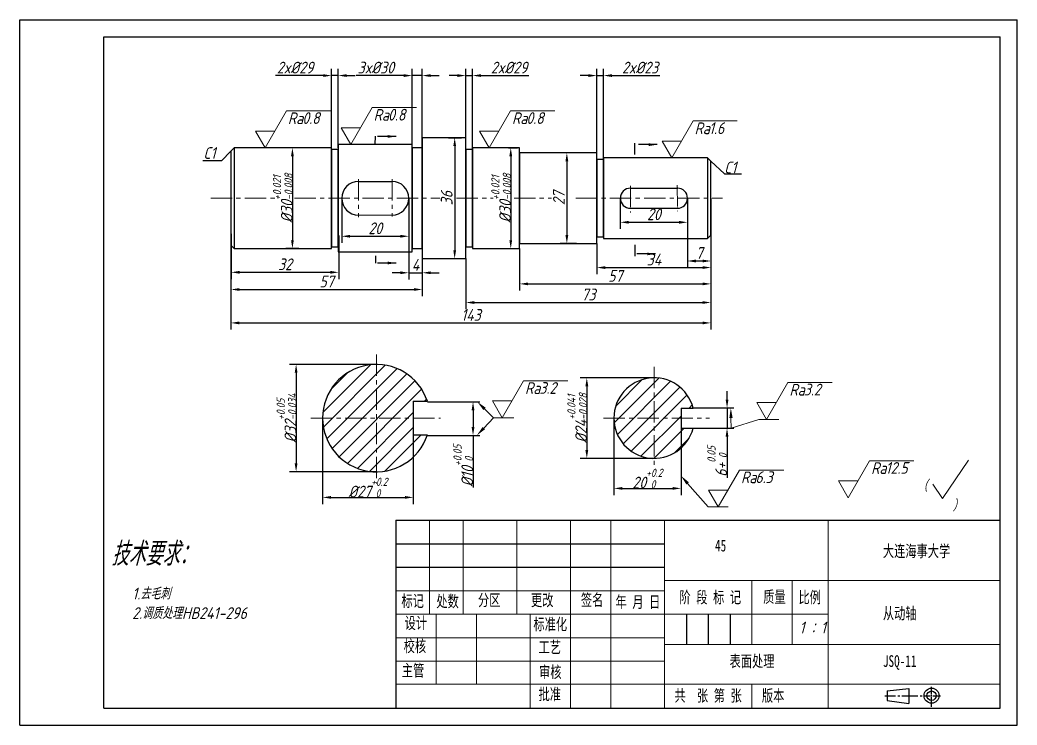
# Model space of a CAD drawing. Header units: millimetres. Extents: x 1975 to 2272, y 1137 to 1347.
import ezdxf
from ezdxf import colors
from ezdxf.entities.mleader import LeaderData, LeaderLine
from ezdxf.math import Vec2, Vec3

# ---------------------------------------------------------------- set-up
doc = ezdxf.new("R2010")
doc.units = ezdxf.units.MM
doc.linetypes.add('CENTER', pattern=[50.8, 31.75, -6.35, 6.35, -6.35])
for name, color, linetype, lineweight in [('中心线', 1, 'CENTER', 15), ('剖面线', 9, 'Continuous', 15), ('图框', 7, 'Continuous', 30), ('标注', 90, 'Continuous', 15), ('粗实线', 50, 'Continuous', 30)]:
    doc.layers.add(name, color=color, linetype=linetype, lineweight=lineweight)
doc.styles.add('GB3.5', font='gbeitc.shx', dxfattribs={"height": 3.5, "bigfont": 'gbcbig.shx'})
doc.styles.add('仿宋', font='simfang.ttf', dxfattribs={"width": 0.7, "height": 2.5})
doc.dimstyles.new('正常标注', dxfattribs={"dimtxt": 3.5, "dimasz": 2.5, "dimexe": 2, "dimexo": 0, "dimtad": 1, "dimdec": 3, "dimdsep": 46, "dimtxsty": 'GB3.5', "dimcen": 2.5, "dimadec": 0, "dimazin": 0, "dimtfac": 1, "dimtdec": 3, "dimtmove": 0, "dimatfit": 3, "dimfxl": 1, "dimarcsym": 0})

# ---------------------------------------------------------------- blocks, each defined once
blk = doc.blocks.new('*U31')
at = {"color": 0, "linetype": 'CENTER', "ltscale": 0.1, "transparency": 16777216}
for p, q in [((-7.23, 0), (-0.45, 0)), ((0, 0.45), (0, 2.63)), ((0.45, 0), (2.66, 0)), ((0, -3.36), (0, -0.45))]:
    blk.add_line(p, q, dxfattribs=at)
at = {"color": 0, "linetype": 'Continuous', "ltscale": 0.1, "transparency": 16777216}
for p, q in [((-0.22, 0), (0.22, 0)), ((0, -0.22), (0, 0.22))]:
    blk.add_line(p, q, dxfattribs=at)
blk = doc.blocks.new('A4')
at = {"lineweight": 15}
for p, q in [((-175, -149), (-175, -177)), ((-165, -149), (-165, -177)), ((-149, -149), (-149, -177)), ((-133, -149), (-133, -205)), ((-121, -149), (-121, -205)), ((-105.03, -148.95), (-105, -205)), ((-56.31, -149), (-56.31, -205)), ((-105.02, -166.95), (-5.02, -166.95)), ((-79, -166.93), (-79, -185.93)), ((-67, -167), (-67, -186)), ((-185, -170), (-105, -170)), ((-185, -177), (-105, -177)), ((-173, -177), (-173, -197.83)), ((-161, -177), (-161, -197.83)), ((-145, -177), (-145, -205)), ((-104.98, -177), (-56.31, -177)), ((-185, -184), (-105, -184)), ((-105, -186), (-5, -186)), ((-185, -191), (-105, -191)), ((-185, -197.83), (-105, -197.83)), ((-105, -197.83), (-5, -197.83)), ((-79, -197.83), (-79, -205))]:
    blk.add_line(p, q, dxfattribs=at)
for p, q in [((-185, -156), (-105, -156)), ((-185, -163), (-105, -163)), ((-98.5, -177), (-98.5, -186)), ((-92, -177), (-92, -186)), ((-85.5, -177), (-85.5, -186))]:
    blk.add_line(p, q)
at = {"color": 0, "linetype": 'CENTER', "ltscale": 0.1}
blk.add_line((-39.37, -201.25), (-30.37, -201.25), dxfattribs=at)
at = {"layer": '图框'}
for p, q in [((-297, -210), (-297, 0)), ((-297, 0), (0, 0)), ((0, -210), (0, 0)), ((-272, -205), (-272, -5)), ((-272, -5), (-5, -5)), ((-5, -205), (-5, -5)), ((-185, -149), (-185, -205)), ((-185, -149), (-5, -149)), ((-38.67, -199.85), (-32.23, -199.11)), ((-38.67, -199.85), (-38.67, -202.65)), ((-32.23, -199.11), (-32.23, -203.59)), ((-38.67, -202.65), (-32.23, -203.59)), ((-272, -205), (-5, -205)), ((-297, -210), (0, -210))]:
    blk.add_line(p, q, dxfattribs=at)
for radius in [2.24, 1.4]:
    blk.add_circle((-25.47, -201.25), radius, dxfattribs=at)
at = {"color": 0, "linetype": 'CENTER', "ltscale": 0.1}
blk.add_blockref('*U31', (-25.47, -201.25), dxfattribs=at)
for s, insert, char_height, width, attachment_point, style in [('技术要求：', (-269.77, -155.51), 7, 73.5791, 1, 'GB3.5'), ('45', (-89.97, -154.79), 3.5, 35.4648, 1, '仿宋'), ('标记', (-180.02, -171.28), 3.5, 14.2733, 2, '仿宋')]:
    blk.add_mtext(s, dxfattribs=dict(insert=insert, char_height=char_height, width=width, attachment_point=attachment_point, style=style))
at = {"char_height": 3.5, "attachment_point": 1, "style": '仿宋'}
for s, insert in [('大连海事大学', (-39.96, -156.43)), ('从动轴', (-39.96, -174.98)), ('表面处理', (-85.62, -189.2)), ('JSQ-11', (-39.96, -189.2))]:
    blk.add_mtext_dynamic_manual_height_columns(s, width=36.5676, gutter_width=17.5, heights=[0], dxfattribs=dict(at, insert=insert))
at = {"char_height": 3.5, "attachment_point": 2, "style": '仿宋'}
for s, insert in [('处数', (-169.63, -171.38)), ('分区', (-157.23, -171.03)), ('更改', (-141.45, -171.05)), ('签名', (-126.56, -170.99)), ('年 月 日', (-112.92, -171.58)), ('阶 段 标 记', (-91.38, -170.19)), ('质量', (-72.26, -170.05)), ('比例', (-61.75, -170.19)), ('设计', (-179.06, -177.85)), ('标准化', (-139.04, -178.21)), ('校核', (-179.36, -184.73)), ('工艺', (-139.18, -185.06)), ('主管', (-179.9, -191.97)), ('审核', (-139.03, -192.45)), ('批准', (-139.18, -199.04)), ('共  张 第 张', (-92.02, -199.46)), ('版本', (-72.66, -199.47))]:
    blk.add_mtext(s, dxfattribs=dict(at, insert=insert))
at = {"ltscale": 0.2, "insert": (-64.82, -179.21), "char_height": 3.5, "attachment_point": 1, "style": 'GB3.5'}
blk.add_mtext_dynamic_manual_height_columns('1 ：1', width=10.6919, gutter_width=17.5, heights=[0], dxfattribs=at)
blk = doc.blocks.new('*D5')
at = {"layer": 'Defpoints', "color": 0, "ltscale": 0.2, "transparency": 16777216}
for p in [(2058.02, 1308.79), (2056.06, 1278.79), (2058.02, 1278.79)]:
    blk.add_point(p, dxfattribs=at)
at = {"layer": '标注', "color": 0, "lineweight": -2, "ltscale": 0.2, "transparency": 16777216}
for p, q in [((2058.02, 1308.79), (2054.06, 1308.79)), ((2056.06, 1306.29), (2056.06, 1281.29)), ((2058.02, 1278.79), (2054.06, 1278.79))]:
    blk.add_line(p, q, dxfattribs=at)
at = {"layer": '标注', "color": 0, "ltscale": 0.2, "transparency": 16777216}
for points in [[(2055.64, 1306.29), (2056.48, 1306.29), (2056.06, 1308.79)], [(2055.64, 1281.29), (2056.48, 1281.29), (2056.06, 1278.79)]]:
    blk.add_solid(points, dxfattribs=at)
at = {"layer": '标注', "color": 0, "ltscale": 0.2, "transparency": 16777216, "insert": (2053.19, 1293.79), "char_height": 3.5, "width": 5.9792, "attachment_point": 5, "rotation": 90, "style": 'GB3.5'}
blk.add_mtext('%%C30{\\H0.7x;\\S+0.021^ -0.008;}', dxfattribs=at)
blk = doc.blocks.new('*D6')
at = {"layer": 'Defpoints', "color": 0, "ltscale": 0.2, "transparency": 16777216}
for p in [(2070.73, 1293.79), (2090.73, 1293.79), (2090.73, 1282.46)]:
    blk.add_point(p, dxfattribs=at)
at = {"layer": '标注', "color": 0, "lineweight": -2, "ltscale": 0.2, "transparency": 16777216}
for p, q in [((2070.73, 1293.79), (2070.73, 1280.46)), ((2090.73, 1293.79), (2090.73, 1280.46)), ((2073.23, 1282.46), (2088.23, 1282.46))]:
    blk.add_line(p, q, dxfattribs=at)
at = {"layer": '标注', "color": 0, "ltscale": 0.2, "transparency": 16777216}
for points in [[(2073.23, 1282.87), (2073.23, 1282.04), (2070.73, 1282.46)], [(2088.23, 1282.87), (2088.23, 1282.04), (2090.73, 1282.46)]]:
    blk.add_solid(points, dxfattribs=at)
at = {"layer": '标注', "color": 0, "ltscale": 0.2, "transparency": 16777216, "insert": (2080.73, 1284.83), "char_height": 3.5, "attachment_point": 5, "style": 'GB3.5'}
blk.add_mtext('20', dxfattribs=at)
blk = doc.blocks.new('*D7')
at = {"layer": 'Defpoints', "color": 0, "ltscale": 0.2, "transparency": 16777216}
for p in [(2102.57, 1311.79), (2102.57, 1275.79), (2104.39, 1275.79)]:
    blk.add_point(p, dxfattribs=at)
at = {"layer": '标注', "color": 0, "lineweight": -2, "ltscale": 0.2, "transparency": 16777216}
for p, q in [((2102.57, 1311.79), (2106.39, 1311.79)), ((2104.39, 1309.29), (2104.39, 1278.29)), ((2102.57, 1275.79), (2106.39, 1275.79))]:
    blk.add_line(p, q, dxfattribs=at)
at = {"layer": '标注', "color": 0, "ltscale": 0.2, "transparency": 16777216}
for points in [[(2103.98, 1309.29), (2104.81, 1309.29), (2104.39, 1311.79)], [(2103.98, 1278.29), (2104.81, 1278.29), (2104.39, 1275.79)]]:
    blk.add_solid(points, dxfattribs=at)
at = {"layer": '标注', "color": 0, "ltscale": 0.2, "transparency": 16777216, "insert": (2102.02, 1293.79), "char_height": 3.5, "attachment_point": 5, "rotation": 90, "style": 'GB3.5'}
blk.add_mtext('36', dxfattribs=at)
blk = doc.blocks.new('*D8')
at = {"layer": 'Defpoints', "color": 0, "ltscale": 0.2, "transparency": 16777216}
for p in [(2120.41, 1308.79), (2120.41, 1278.79), (2121.1, 1278.79)]:
    blk.add_point(p, dxfattribs=at)
at = {"layer": '标注', "color": 0, "lineweight": -2, "ltscale": 0.2, "transparency": 16777216}
for p, q in [((2120.41, 1308.79), (2123.1, 1308.79)), ((2121.1, 1306.29), (2121.1, 1281.29)), ((2120.41, 1278.79), (2123.1, 1278.79))]:
    blk.add_line(p, q, dxfattribs=at)
at = {"layer": '标注', "color": 0, "ltscale": 0.2, "transparency": 16777216}
for points in [[(2120.68, 1306.29), (2121.51, 1306.29), (2121.1, 1308.79)], [(2120.68, 1281.29), (2121.51, 1281.29), (2121.1, 1278.79)]]:
    blk.add_solid(points, dxfattribs=at)
at = {"layer": '标注', "color": 0, "ltscale": 0.2, "transparency": 16777216, "insert": (2118.23, 1293.79), "char_height": 3.5, "attachment_point": 5, "rotation": 90, "style": 'GB3.5'}
blk.add_mtext('%%C{\\H1x;30\\H0.7x;\\S+0.021^ -0.008;}', dxfattribs=at)
blk = doc.blocks.new('*D9')
at = {"layer": 'Defpoints', "color": 0, "ltscale": 0.2, "transparency": 16777216}
for p in [(2140.66, 1307.29), (2137.81, 1280.29), (2140.66, 1280.29)]:
    blk.add_point(p, dxfattribs=at)
at = {"layer": '标注', "color": 0, "lineweight": -2, "ltscale": 0.2, "transparency": 16777216}
for p, q in [((2140.66, 1307.29), (2135.81, 1307.29)), ((2137.81, 1304.79), (2137.81, 1282.79)), ((2140.66, 1280.29), (2135.81, 1280.29))]:
    blk.add_line(p, q, dxfattribs=at)
at = {"layer": '标注', "color": 0, "ltscale": 0.2, "transparency": 16777216}
for points in [[(2137.39, 1304.79), (2138.22, 1304.79), (2137.81, 1307.29)], [(2137.39, 1282.79), (2138.22, 1282.79), (2137.81, 1280.29)]]:
    blk.add_solid(points, dxfattribs=at)
at = {"layer": '标注', "color": 0, "ltscale": 0.2, "transparency": 16777216, "insert": (2135.43, 1293.79), "char_height": 3.5, "attachment_point": 5, "rotation": 90, "style": 'GB3.5'}
blk.add_mtext('27', dxfattribs=at)
blk = doc.blocks.new('*D10')
at = {"layer": 'Defpoints', "color": 0, "ltscale": 0.2, "transparency": 16777216}
for p in [(2069.73, 1330.31), (2067.73, 1308.79), (2069.73, 1308.79)]:
    blk.add_point(p, dxfattribs=at)
at = {"layer": '标注', "color": 0, "lineweight": -2, "ltscale": 0.2, "transparency": 16777216}
for p, q in [((2067.73, 1308.79), (2067.73, 1332.31)), ((2069.73, 1308.79), (2069.73, 1332.31)), ((2065.23, 1330.31), (2050.98, 1330.31)), ((2069.73, 1330.31), (2067.73, 1330.31)), ((2072.23, 1330.31), (2074.73, 1330.31))]:
    blk.add_line(p, q, dxfattribs=at)
at = {"layer": '标注', "color": 0, "ltscale": 0.2, "transparency": 16777216}
for points in [[(2065.23, 1330.73), (2065.23, 1329.9), (2067.73, 1330.31)], [(2072.23, 1330.73), (2072.23, 1329.9), (2069.73, 1330.31)]]:
    blk.add_solid(points, dxfattribs=at)
at = {"layer": '标注', "color": 0, "ltscale": 0.2, "transparency": 16777216, "insert": (2056.86, 1332.69), "char_height": 3.5, "attachment_point": 5, "style": 'GB3.5'}
blk.add_mtext('2x%%C29', dxfattribs=at)
blk = doc.blocks.new('*D11')
at = {"layer": 'Defpoints', "color": 0, "ltscale": 0.2, "transparency": 16777216}
for p in [(2094.73, 1330.31), (2091.73, 1308.79), (2094.73, 1308.79)]:
    blk.add_point(p, dxfattribs=at)
at = {"layer": '标注', "color": 0, "lineweight": -2, "ltscale": 0.2, "transparency": 16777216}
for p, q in [((2091.73, 1308.79), (2091.73, 1332.31)), ((2094.73, 1308.79), (2094.73, 1332.31)), ((2089.23, 1330.31), (2075.06, 1330.31)), ((2094.73, 1330.31), (2091.73, 1330.31)), ((2097.23, 1330.31), (2099.73, 1330.31))]:
    blk.add_line(p, q, dxfattribs=at)
at = {"layer": '标注', "color": 0, "ltscale": 0.2, "transparency": 16777216}
for points in [[(2089.23, 1330.73), (2089.23, 1329.9), (2091.73, 1330.31)], [(2097.23, 1330.73), (2097.23, 1329.9), (2094.73, 1330.31)]]:
    blk.add_solid(points, dxfattribs=at)
at = {"layer": '标注', "color": 0, "ltscale": 0.2, "transparency": 16777216, "insert": (2080.9, 1332.69), "char_height": 3.5, "attachment_point": 5, "style": 'GB3.5'}
blk.add_mtext('3x%%C30', dxfattribs=at)
blk = doc.blocks.new('*D12')
at = {"layer": 'Defpoints', "color": 0, "ltscale": 0.2, "transparency": 16777216}
for p in [(2109.73, 1330.31), (2107.73, 1308.29), (2109.73, 1308.29)]:
    blk.add_point(p, dxfattribs=at)
at = {"layer": '标注', "color": 0, "lineweight": -2, "ltscale": 0.2, "transparency": 16777216}
for p, q in [((2107.73, 1308.29), (2107.73, 1332.31)), ((2109.73, 1308.29), (2109.73, 1332.31)), ((2105.23, 1330.31), (2102.73, 1330.31)), ((2107.73, 1330.31), (2109.73, 1330.31)), ((2112.23, 1330.31), (2126.48, 1330.31))]:
    blk.add_line(p, q, dxfattribs=at)
at = {"layer": '标注', "color": 0, "ltscale": 0.2, "transparency": 16777216}
for points in [[(2105.23, 1330.73), (2105.23, 1329.9), (2107.73, 1330.31)], [(2112.23, 1330.73), (2112.23, 1329.9), (2109.73, 1330.31)]]:
    blk.add_solid(points, dxfattribs=at)
at = {"layer": '标注', "color": 0, "ltscale": 0.2, "transparency": 16777216, "insert": (2120.61, 1332.69), "char_height": 3.5, "attachment_point": 5, "style": 'GB3.5'}
blk.add_mtext('2x%%C29', dxfattribs=at)
blk = doc.blocks.new('*D13')
at = {"layer": 'Defpoints', "color": 0, "ltscale": 0.2, "transparency": 16777216}
for p in [(2148.73, 1330.31), (2146.73, 1305.29), (2148.73, 1305.29)]:
    blk.add_point(p, dxfattribs=at)
at = {"layer": '标注', "color": 0, "lineweight": -2, "ltscale": 0.2, "transparency": 16777216}
for p, q in [((2146.73, 1305.29), (2146.73, 1332.31)), ((2148.73, 1305.29), (2148.73, 1332.31)), ((2144.23, 1330.31), (2141.73, 1330.31)), ((2146.73, 1330.31), (2148.73, 1330.31)), ((2151.23, 1330.31), (2165.48, 1330.31))]:
    blk.add_line(p, q, dxfattribs=at)
at = {"layer": '标注', "color": 0, "ltscale": 0.2, "transparency": 16777216}
for points in [[(2144.23, 1330.73), (2144.23, 1329.9), (2146.73, 1330.31)], [(2151.23, 1330.73), (2151.23, 1329.9), (2148.73, 1330.31)]]:
    blk.add_solid(points, dxfattribs=at)
at = {"layer": '标注', "color": 0, "ltscale": 0.2, "transparency": 16777216, "insert": (2159.61, 1332.69), "char_height": 3.5, "attachment_point": 5, "style": 'GB3.5'}
blk.add_mtext('2x%%C23', dxfattribs=at)
blk = doc.blocks.new('*D14')
at = {"layer": 'Defpoints', "color": 0, "ltscale": 0.2, "transparency": 16777216}
for p in [(2037.84, 1283.14), (2069.84, 1282.64), (2069.84, 1271.72)]:
    blk.add_point(p, dxfattribs=at)
at = {"layer": '标注', "color": 0, "lineweight": -2, "ltscale": 0.2, "transparency": 16777216}
for p, q in [((2037.84, 1283.14), (2037.84, 1269.72)), ((2069.84, 1282.64), (2069.84, 1269.72)), ((2040.34, 1271.72), (2067.34, 1271.72))]:
    blk.add_line(p, q, dxfattribs=at)
at = {"layer": '标注', "color": 0, "ltscale": 0.2, "transparency": 16777216}
for points in [[(2040.34, 1272.14), (2040.34, 1271.3), (2037.84, 1271.72)], [(2067.34, 1272.14), (2067.34, 1271.3), (2069.84, 1271.72)]]:
    blk.add_solid(points, dxfattribs=at)
at = {"layer": '标注', "color": 0, "ltscale": 0.2, "transparency": 16777216, "insert": (2053.84, 1274.1), "char_height": 3.5, "attachment_point": 5, "style": 'GB3.5'}
blk.add_mtext('32', dxfattribs=at)
blk = doc.blocks.new('*D15')
at = {"layer": 'Defpoints', "color": 0, "ltscale": 0.2, "transparency": 16777216}
for p in [(2037.73, 1279.79), (2094.73, 1279.79), (2094.73, 1266.6)]:
    blk.add_point(p, dxfattribs=at)
at = {"layer": '标注', "color": 0, "lineweight": -2, "ltscale": 0.2, "transparency": 16777216}
for p, q in [((2037.73, 1279.79), (2037.73, 1264.6)), ((2094.73, 1279.79), (2094.73, 1264.6)), ((2040.23, 1266.6), (2092.23, 1266.6))]:
    blk.add_line(p, q, dxfattribs=at)
at = {"layer": '标注', "color": 0, "ltscale": 0.2, "transparency": 16777216}
for points in [[(2040.23, 1267.02), (2040.23, 1266.19), (2037.73, 1266.6)], [(2092.23, 1267.02), (2092.23, 1266.19), (2094.73, 1266.6)]]:
    blk.add_solid(points, dxfattribs=at)
at = {"layer": '标注', "color": 0, "ltscale": 0.2, "transparency": 16777216, "insert": (2066.23, 1268.98), "char_height": 3.5, "attachment_point": 5, "style": 'GB3.5'}
blk.add_mtext('57', dxfattribs=at)
blk = doc.blocks.new('*D16')
at = {"layer": 'Defpoints', "color": 0, "ltscale": 0.2, "transparency": 16777216}
for p in [(2180.73, 1282.79), (2037.73, 1279.79), (2180.73, 1256.65)]:
    blk.add_point(p, dxfattribs=at)
at = {"layer": '标注', "color": 0, "lineweight": -2, "ltscale": 0.2, "transparency": 16777216}
for p, q in [((2180.73, 1282.79), (2180.73, 1254.65)), ((2037.73, 1279.79), (2037.73, 1254.65)), ((2040.23, 1256.65), (2178.23, 1256.65))]:
    blk.add_line(p, q, dxfattribs=at)
at = {"layer": '标注', "color": 0, "ltscale": 0.2, "transparency": 16777216}
for points in [[(2040.23, 1257.06), (2040.23, 1256.23), (2037.73, 1256.65)], [(2178.23, 1257.06), (2178.23, 1256.23), (2180.73, 1256.65)]]:
    blk.add_solid(points, dxfattribs=at)
at = {"layer": '标注', "color": 0, "ltscale": 0.2, "transparency": 16777216, "insert": (2109.23, 1259.02), "char_height": 3.5, "attachment_point": 5, "style": 'GB3.5'}
blk.add_mtext('143', dxfattribs=at)
blk = doc.blocks.new('*D17')
at = {"layer": 'Defpoints', "color": 0, "ltscale": 0.2, "transparency": 16777216}
for p in [(2153.73, 1293.79), (2173.73, 1293.79), (2173.73, 1286.62)]:
    blk.add_point(p, dxfattribs=at)
at = {"layer": '标注', "color": 0, "lineweight": -2, "ltscale": 0.2, "transparency": 16777216}
for p, q in [((2153.73, 1293.79), (2153.73, 1284.62)), ((2173.73, 1293.79), (2173.73, 1284.62)), ((2156.23, 1286.62), (2171.23, 1286.62))]:
    blk.add_line(p, q, dxfattribs=at)
at = {"layer": '标注', "color": 0, "ltscale": 0.2, "transparency": 16777216}
for points in [[(2156.23, 1287.04), (2156.23, 1286.2), (2153.73, 1286.62)], [(2171.23, 1287.04), (2171.23, 1286.2), (2173.73, 1286.62)]]:
    blk.add_solid(points, dxfattribs=at)
at = {"layer": '标注', "color": 0, "ltscale": 0.2, "transparency": 16777216, "insert": (2163.73, 1289), "char_height": 3.5, "attachment_point": 5, "style": 'GB3.5'}
blk.add_mtext('20', dxfattribs=at)
blk = doc.blocks.new('*D18')
at = {"layer": 'Defpoints', "color": 0, "ltscale": 0.2, "transparency": 16777216}
for p in [(2173.73, 1293.79), (2180.73, 1293.79), (2180.73, 1275.09)]:
    blk.add_point(p, dxfattribs=at)
at = {"layer": '标注', "color": 0, "lineweight": -2, "ltscale": 0.2, "transparency": 16777216}
for p, q in [((2173.73, 1293.79), (2173.73, 1273.09)), ((2180.73, 1293.79), (2180.73, 1273.09)), ((2176.23, 1275.09), (2178.23, 1275.09))]:
    blk.add_line(p, q, dxfattribs=at)
at = {"layer": '标注', "color": 0, "ltscale": 0.2, "transparency": 16777216}
for points in [[(2176.23, 1275.51), (2176.23, 1274.67), (2173.73, 1275.09)], [(2178.23, 1275.51), (2178.23, 1274.67), (2180.73, 1275.09)]]:
    blk.add_solid(points, dxfattribs=at)
at = {"layer": '标注', "color": 0, "ltscale": 0.2, "transparency": 16777216, "insert": (2177.23, 1277.46), "char_height": 3.5, "attachment_point": 5, "style": 'GB3.5'}
blk.add_mtext('7', dxfattribs=at)
blk = doc.blocks.new('*D19')
at = {"layer": 'Defpoints', "color": 0, "ltscale": 0.2, "transparency": 16777216}
for p in [(2146.73, 1280.29), (2180.73, 1280.29), (2180.73, 1273.13)]:
    blk.add_point(p, dxfattribs=at)
at = {"layer": '标注', "color": 0, "lineweight": -2, "ltscale": 0.2, "transparency": 16777216}
for p, q in [((2146.73, 1280.29), (2146.73, 1271.13)), ((2180.73, 1280.29), (2180.73, 1271.13)), ((2149.23, 1273.13), (2178.23, 1273.13))]:
    blk.add_line(p, q, dxfattribs=at)
at = {"layer": '标注', "color": 0, "ltscale": 0.2, "transparency": 16777216}
for points in [[(2149.23, 1273.55), (2149.23, 1272.72), (2146.73, 1273.13)], [(2178.23, 1273.55), (2178.23, 1272.72), (2180.73, 1273.13)]]:
    blk.add_solid(points, dxfattribs=at)
at = {"layer": '标注', "color": 0, "ltscale": 0.2, "transparency": 16777216, "insert": (2163.73, 1275.51), "char_height": 3.5, "attachment_point": 5, "style": 'GB3.5'}
blk.add_mtext('34', dxfattribs=at)
blk = doc.blocks.new('*D20')
at = {"layer": 'Defpoints', "color": 0, "ltscale": 0.2, "transparency": 16777216}
for p in [(2107.73, 1275.79), (2180.73, 1275.79), (2180.73, 1262.72)]:
    blk.add_point(p, dxfattribs=at)
at = {"layer": '标注', "color": 0, "lineweight": -2, "ltscale": 0.2, "transparency": 16777216}
for p, q in [((2107.73, 1275.79), (2107.73, 1260.72)), ((2180.73, 1275.79), (2180.73, 1260.72)), ((2110.23, 1262.72), (2178.23, 1262.72))]:
    blk.add_line(p, q, dxfattribs=at)
at = {"layer": '标注', "color": 0, "ltscale": 0.2, "transparency": 16777216}
for points in [[(2110.23, 1263.14), (2110.23, 1262.31), (2107.73, 1262.72)], [(2178.23, 1263.14), (2178.23, 1262.31), (2180.73, 1262.72)]]:
    blk.add_solid(points, dxfattribs=at)
at = {"layer": '标注', "color": 0, "ltscale": 0.2, "transparency": 16777216, "insert": (2144.23, 1265.1), "char_height": 3.5, "attachment_point": 5, "style": 'GB3.5'}
blk.add_mtext('73', dxfattribs=at)
blk = doc.blocks.new('*D21')
at = {"layer": 'Defpoints', "color": 0, "ltscale": 0.2, "transparency": 16777216}
for p in [(2123.73, 1278.79), (2180.73, 1278.79), (2180.73, 1268.27)]:
    blk.add_point(p, dxfattribs=at)
at = {"layer": '标注', "color": 0, "lineweight": -2, "ltscale": 0.2, "transparency": 16777216}
for p, q in [((2123.73, 1278.79), (2123.73, 1266.27)), ((2180.73, 1278.79), (2180.73, 1266.27)), ((2126.23, 1268.27), (2178.23, 1268.27))]:
    blk.add_line(p, q, dxfattribs=at)
at = {"layer": '标注', "color": 0, "ltscale": 0.2, "transparency": 16777216}
for points in [[(2126.23, 1268.69), (2126.23, 1267.86), (2123.73, 1268.27)], [(2178.23, 1268.69), (2178.23, 1267.86), (2180.73, 1268.27)]]:
    blk.add_solid(points, dxfattribs=at)
at = {"layer": '标注', "color": 0, "ltscale": 0.2, "transparency": 16777216, "insert": (2152.23, 1270.65), "char_height": 3.5, "attachment_point": 5, "style": 'GB3.5'}
blk.add_mtext('57', dxfattribs=at)
blk = doc.blocks.new('*D23')
at = {"layer": 'Defpoints', "color": 0, "ltscale": 0.2, "transparency": 16777216}
for p in [(2081.07, 1244.31), (2057.16, 1212.31), (2081.07, 1212.31)]:
    blk.add_point(p, dxfattribs=at)
at = {"layer": '标注', "color": 0, "lineweight": -2, "ltscale": 0.2, "transparency": 16777216}
for p, q in [((2081.07, 1244.31), (2055.16, 1244.31)), ((2057.16, 1241.81), (2057.16, 1214.81)), ((2081.07, 1212.31), (2055.16, 1212.31))]:
    blk.add_line(p, q, dxfattribs=at)
at = {"layer": '标注', "color": 0, "ltscale": 0.2, "transparency": 16777216}
for points in [[(2056.74, 1241.81), (2057.57, 1241.81), (2057.16, 1244.31)], [(2056.74, 1214.81), (2057.57, 1214.81), (2057.16, 1212.31)]]:
    blk.add_solid(points, dxfattribs=at)
at = {"layer": '标注', "color": 0, "ltscale": 0.2, "transparency": 16777216, "insert": (2054.29, 1228.31), "char_height": 3.5, "attachment_point": 5, "rotation": 90, "style": 'GB3.5'}
blk.add_mtext('%%C32{\\H0.7x;\\S+0.05^ -0.034;}', dxfattribs=at)
blk = doc.blocks.new('_None')
blk = doc.blocks.new('*D24')
at = {"layer": 'Defpoints', "color": 0, "ltscale": 0.2, "transparency": 16777216}
for p in [(2096.27, 1233.14), (2096.27, 1223.14), (2109.86, 1223.14)]:
    blk.add_point(p, dxfattribs=at)
at = {"layer": '标注', "color": 0, "lineweight": -2, "ltscale": 0.2, "transparency": 16777216}
for p, q in [((2096.27, 1233.14), (2111.86, 1233.14)), ((2109.86, 1230.64), (2109.86, 1225.64)), ((2096.27, 1223.14), (2111.86, 1223.14)), ((2109.86, 1223.14), (2109.86, 1207.63))]:
    blk.add_line(p, q, dxfattribs=at)
at = {"layer": '标注', "color": 0, "ltscale": 0.2, "transparency": 16777216}
for points in [[(2109.44, 1230.64), (2110.27, 1230.64), (2109.86, 1233.14)], [(2109.44, 1225.64), (2110.27, 1225.64), (2109.86, 1223.14)]]:
    blk.add_solid(points, dxfattribs=at)
at = {"layer": '标注', "color": 0, "ltscale": 0.2, "transparency": 16777216, "insert": (2106.94, 1214.14), "char_height": 3.5, "attachment_point": 5, "rotation": 90, "style": 'GB3.5'}
blk.add_mtext('%%C10{\\H0.7x;\\S+0.05^  0;}', dxfattribs=at)
blk = doc.blocks.new('*D25')
at = {"layer": 'Defpoints', "color": 0, "ltscale": 0.2, "transparency": 16777216}
for p in [(2065.07, 1228.31), (2092.07, 1228.31), (2092.07, 1204.69)]:
    blk.add_point(p, dxfattribs=at)
at = {"layer": '标注', "color": 0, "lineweight": -2, "ltscale": 0.2, "transparency": 16777216}
for p, q in [((2065.07, 1228.31), (2065.07, 1202.69)), ((2092.07, 1228.31), (2092.07, 1202.69)), ((2067.57, 1204.69), (2089.57, 1204.69))]:
    blk.add_line(p, q, dxfattribs=at)
at = {"layer": '标注', "color": 0, "ltscale": 0.2, "transparency": 16777216}
for points in [[(2067.57, 1205.11), (2067.57, 1204.27), (2065.07, 1204.69)], [(2089.57, 1205.11), (2089.57, 1204.27), (2092.07, 1204.69)]]:
    blk.add_solid(points, dxfattribs=at)
at = {"layer": '标注', "color": 0, "ltscale": 0.2, "transparency": 16777216, "insert": (2078.57, 1207.61), "char_height": 3.5, "attachment_point": 5, "style": 'GB3.5'}
blk.add_mtext('%%C27{\\H0.7x;\\S+0.2^  0;}', dxfattribs=at)
blk = doc.blocks.new('*D26')
at = {"layer": 'Defpoints', "color": 0, "ltscale": 0.2, "transparency": 16777216}
for p in [(2151.81, 1228.31), (2171.81, 1228.31), (2171.81, 1207.37)]:
    blk.add_point(p, dxfattribs=at)
at = {"layer": '标注', "color": 0, "lineweight": -2, "ltscale": 0.2, "transparency": 16777216}
for p, q in [((2151.81, 1228.31), (2151.81, 1205.37)), ((2171.81, 1228.31), (2171.81, 1205.37)), ((2154.31, 1207.37), (2169.31, 1207.37))]:
    blk.add_line(p, q, dxfattribs=at)
at = {"layer": '标注', "color": 0, "ltscale": 0.2, "transparency": 16777216}
for points in [[(2154.31, 1207.78), (2154.31, 1206.95), (2151.81, 1207.37)], [(2169.31, 1207.78), (2169.31, 1206.95), (2171.81, 1207.37)]]:
    blk.add_solid(points, dxfattribs=at)
at = {"layer": '标注', "color": 0, "ltscale": 0.2, "transparency": 16777216, "insert": (2161.81, 1210.29), "char_height": 3.5, "attachment_point": 5, "style": 'GB3.5'}
blk.add_mtext('20{\\H0.7x;\\S+0.2^  0;}', dxfattribs=at)
blk = doc.blocks.new('*D27')
at = {"layer": 'Defpoints', "color": 0, "ltscale": 0.2, "transparency": 16777216}
for p in [(2163.81, 1240.31), (2143.75, 1216.31), (2163.81, 1216.31)]:
    blk.add_point(p, dxfattribs=at)
at = {"layer": '标注', "color": 0, "lineweight": -2, "ltscale": 0.2, "transparency": 16777216}
for p, q in [((2163.81, 1240.31), (2141.75, 1240.31)), ((2143.75, 1237.81), (2143.75, 1218.81)), ((2163.81, 1216.31), (2141.75, 1216.31))]:
    blk.add_line(p, q, dxfattribs=at)
at = {"layer": '标注', "color": 0, "ltscale": 0.2, "transparency": 16777216}
for points in [[(2143.33, 1237.81), (2144.17, 1237.81), (2143.75, 1240.31)], [(2143.33, 1218.81), (2144.17, 1218.81), (2143.75, 1216.31)]]:
    blk.add_solid(points, dxfattribs=at)
at = {"layer": '标注', "color": 0, "ltscale": 0.2, "transparency": 16777216, "insert": (2140.88, 1228.31), "char_height": 3.5, "attachment_point": 5, "rotation": 90, "style": 'GB3.5'}
blk.add_mtext('%%C24{\\H0.7x;\\S+0.041^ -0.028;}', dxfattribs=at)
blk = doc.blocks.new('*D28')
at = {"layer": 'Defpoints', "color": 0, "ltscale": 0.2, "transparency": 16777216}
for p in [(2175.43, 1231.31), (2175.43, 1225.31), (2185.52, 1225.31)]:
    blk.add_point(p, dxfattribs=at)
at = {"layer": '标注', "color": 0, "lineweight": -2, "ltscale": 0.2, "transparency": 16777216}
for p, q in [((2185.52, 1233.81), (2185.52, 1236.31)), ((2175.43, 1231.31), (2187.52, 1231.31)), ((2185.52, 1231.31), (2185.52, 1225.31)), ((2175.43, 1225.31), (2187.52, 1225.31)), ((2185.52, 1222.81), (2185.52, 1210.52))]:
    blk.add_line(p, q, dxfattribs=at)
at = {"layer": '标注', "color": 0, "ltscale": 0.2, "transparency": 16777216}
for points in [[(2185.1, 1233.81), (2185.93, 1233.81), (2185.52, 1231.31)], [(2185.1, 1222.81), (2185.93, 1222.81), (2185.52, 1225.31)]]:
    blk.add_solid(points, dxfattribs=at)
at = {"layer": '标注', "color": 0, "ltscale": 0.2, "transparency": 16777216, "insert": (2182.59, 1215.41), "char_height": 3.5, "width": 1.4583, "attachment_point": 5, "rotation": 90, "style": 'GB3.5'}
blk.add_mtext('6+{\\H0.7x;\\S0.05^  0;}', dxfattribs=at)
blk = doc.blocks.new('*D29')
at = {"layer": 'Defpoints', "color": 0, "ltscale": 0.2, "transparency": 16777216}
for p in [(2090.73, 1293.79), (2094.73, 1293.79), (2094.73, 1271.58)]:
    blk.add_point(p, dxfattribs=at)
at = {"layer": '标注', "color": 0, "lineweight": -2, "ltscale": 0.2, "transparency": 16777216}
for p, q in [((2090.73, 1293.79), (2090.73, 1269.58)), ((2094.73, 1293.79), (2094.73, 1269.58)), ((2088.23, 1271.58), (2085.73, 1271.58)), ((2090.73, 1271.58), (2094.73, 1271.58)), ((2097.23, 1271.58), (2099.73, 1271.58))]:
    blk.add_line(p, q, dxfattribs=at)
at = {"layer": '标注', "color": 0, "ltscale": 0.2, "transparency": 16777216}
for points in [[(2088.23, 1272), (2088.23, 1271.17), (2090.73, 1271.58)], [(2097.23, 1272), (2097.23, 1271.17), (2094.73, 1271.58)]]:
    blk.add_solid(points, dxfattribs=at)
at = {"layer": '标注', "color": 0, "ltscale": 0.2, "transparency": 16777216, "insert": (2092.73, 1273.96), "char_height": 3.5, "attachment_point": 5, "style": 'GB3.5'}
blk.add_mtext('4', dxfattribs=at)
blk = doc.blocks.new('粗糙度')
at = {"layer": '标注', "ltscale": 0.2}
for q in [(6.35, 11), (-2.88, 5)]:
    blk.add_line((0, 0), q, dxfattribs=at)
blk.add_lwpolyline([(2.88, 5), (2.88, 5), (-2.88, 5)], dxfattribs=at)
at = {"layer": '标注', "ltscale": 0.2, "style": 'GB3.5'}
blk.add_attdef('0.3', (-2.03, 5.83), '', height=3.5, dxfattribs=at)
blk = doc.blocks.new('新的粗糙度')
at = {"layer": '标注', "ltscale": 0.2}
blk.add_line((6.35, 11), (19.53, 11), dxfattribs=at)
blk.add_blockref('粗糙度', (0, 0), dxfattribs=at)
at = {"layer": '标注', "ltscale": 0.2, "insert": (6.8, 10.57), "char_height": 3.5, "attachment_point": 1, "style": 'GB3.5'}
blk.add_mtext_dynamic_manual_height_columns('Ra', width=7.9761, gutter_width=17.5, heights=[0], dxfattribs=at)
at = {"layer": '标注', "ltscale": 0.2, "style": 'GB3.5'}
blk.add_attdef('CCD', (11.09, 7.12), '', height=3.5, dxfattribs=at)

msp = doc.modelspace()

# ---------------------------------------------------------------- hatches: boundary and pattern name
at = {"layer": '剖面线', "ltscale": 0.2}
h = msp.add_hatch(dxfattribs=at)
h.set_pattern_fill('ANSI31', color=256)
h.paths.add_polyline_path([(2081.0675, 1244.3055, 0.41421356), (2065.0675, 1228.3055), (2081.0675, 1228.3055)])
h.paths.add_polyline_path([(2081.0675, 1244.3055), (2081.0675, 1228.3055), (2092.0675, 1228.3055), (2092.0675, 1233.3055), (2096.2662, 1233.3055, 0.32390717)])
h.paths.add_polyline_path([(2081.0675, 1228.3055), (2065.0675, 1228.3055, 0.41421356), (2081.0675, 1212.3055)])
h.paths.add_polyline_path([(2096.2662, 1223.3055), (2092.0675, 1223.3055), (2092.0675, 1228.3055), (2081.0675, 1228.3055), (2081.0675, 1212.3055, 0.32390717)])
h = msp.add_hatch(dxfattribs=at)
h.set_pattern_fill('ANSI31', color=256)
h.paths.add_polyline_path([(2163.8122, 1240.3055, 0.41421356), (2151.8122, 1228.3055), (2163.8122, 1228.3055)])
h.paths.add_polyline_path([(2163.8122, 1240.3055), (2163.8122, 1228.3055), (2171.8122, 1228.3055), (2171.8122, 1231.3055), (2175.4311, 1231.3055, 0.34199871)])
h.paths.add_polyline_path([(2175.4311, 1225.3055), (2171.8122, 1225.3055), (2171.8122, 1228.3055), (2163.8122, 1228.3055), (2163.8122, 1216.3055, 0.34199871)])
h.paths.add_polyline_path([(2163.8122, 1228.3055), (2151.8122, 1228.3055, 0.41421356), (2163.8122, 1216.3055)])

# ---------------------------------------------------------------- linework, layer by layer
at = {"layer": '中心线', "ltscale": 0.2}
for p, q in [((2075.733, 1299.4778), (2075.7305, 1288.1746)), ((2085.7351, 1299.4827), (2085.7308, 1288.327)), ((2156.7348, 1297.487), (2156.7348, 1289.4883)), ((2170.6858, 1297.6882), (2170.7348, 1289.9411)), ((2031.7348, 1293.786), (2052.0216, 1293.786)), ((2056.6634, 1293.786), (2099.9587, 1293.786)), ((2104.9337, 1293.786), (2115.8457, 1293.786)), ((2122.0833, 1293.786), (2133.2243, 1293.786)), ((2140.4916, 1293.786), (2184.1908, 1293.786)), ((2081.0675, 1247.2311), (2081.0675, 1208.7907)), ((2163.8122, 1243.5449), (2163.8122, 1213.1792)), ((2061.5677, 1228.3055), (2100.2167, 1228.3055)), ((2148.7036, 1228.3055), (2180.327, 1228.3055))]:
    msp.add_line(p, q, dxfattribs=at)
for p in [(2156.7348, 1296.786), (2153.7348, 1293.786), (2156.7348, 1290.786)]:
    msp.add_point(p, dxfattribs=at)
at = {"layer": '标注', "ltscale": 0.2}
for p, q in [((2249.7278, 1204.3687), (2257.4085, 1215.8215)), ((2246.8184, 1208.6708), (2249.7278, 1204.3687))]:
    msp.add_line(p, q, dxfattribs=at)
at = {"layer": '粗实线', "ltscale": 0.2}
for p, q in [((2080.7348, 1309.786), (2080.7707, 1312.2654)), ((2158.0741, 1306.8221), (2158.0741, 1310.1381)), ((2038.7348, 1308.786), (2038.7348, 1278.786)), ((2179.7348, 1305.786), (2179.7348, 1281.786)), ((2075.7348, 1298.786), (2085.7348, 1298.7822)), ((2156.7348, 1296.786), (2170.7348, 1296.786)), ((2156.7348, 1290.786), (2170.7348, 1290.786)), ((2075.7348, 1288.786), (2085.7347, 1288.8174)), ((2158.0741, 1279.8745), (2158.0741, 1276.5244)), ((2080.7737, 1276.6658), (2080.7737, 1274.3995)), ((2092.0675, 1233.3055), (2092.0675, 1223.3055)), ((2092.0675, 1233.3055), (2096.2662, 1233.3055)), ((2171.8122, 1231.3055), (2171.8122, 1225.3055)), ((2171.8122, 1231.3055), (2175.4311, 1231.3055)), ((2171.8122, 1225.3055), (2175.4311, 1225.3055)), ((2092.0675, 1223.3055), (2096.2662, 1223.3055))]:
    msp.add_line(p, q, dxfattribs=at)
for points in [[(2069.7348, 1277.786), (2091.7348, 1277.786), (2091.7348, 1309.786), (2069.7348, 1309.786)], [(2094.7348, 1275.786), (2107.7348, 1275.786), (2107.7348, 1311.786), (2094.7348, 1311.786)], [(2038.7348, 1278.786), (2067.7348, 1278.786), (2067.7348, 1308.786), (2038.7348, 1308.786), (2037.7348, 1307.786), (2037.7348, 1279.786)], [(2067.7348, 1279.286), (2069.7348, 1279.286), (2069.7348, 1308.286), (2067.7348, 1308.286)], [(2091.7348, 1278.786), (2094.7348, 1278.786), (2094.7348, 1308.786), (2091.7348, 1308.786)], [(2107.7348, 1279.286), (2109.7348, 1279.286), (2109.7348, 1308.286), (2107.7348, 1308.286)], [(2109.7348, 1278.786), (2123.7348, 1278.786), (2123.7348, 1308.786), (2109.7348, 1308.786)], [(2123.7348, 1280.286), (2146.7348, 1280.286), (2146.7348, 1307.286), (2123.7348, 1307.286)], [(2146.7348, 1282.286), (2148.7348, 1282.286), (2148.7348, 1305.286), (2146.7348, 1305.286)], [(2148.7348, 1281.786), (2179.7348, 1281.786), (2180.7348, 1282.786), (2180.7348, 1304.786), (2179.7348, 1305.786), (2148.7348, 1305.786)]]:
    msp.add_lwpolyline(points, close=True, dxfattribs=at)
for centre, radius, start, end in [((2075.7348, 1293.786), 5, 90, 270), ((2085.7348, 1293.786), 5, 270, 90), ((2156.7348, 1293.786), 3, 90, 270), ((2170.7348, 1293.786), 3, 270, 90), ((2081.0675, 1228.3055), 16, 18.209957, 341.790043), ((2163.8122, 1228.3055), 12, 14.477512, 345.522488)]:
    msp.add_arc(centre, radius, start, end, dxfattribs=at)
for p in [(2075.7348, 1298.786), (2075.7348, 1298.786), (2170.7348, 1296.786), (2173.7348, 1293.786), (2170.7348, 1290.786), (2075.7348, 1288.786)]:
    msp.add_point(p, dxfattribs=at)

# ---------------------------------------------------------------- block references
at = {"layer": '图框', "ltscale": 0.2}
msp.add_blockref('A4', (2271.9014, 1346.8817), dxfattribs=at)
at = {"layer": '标注', "ltscale": 0.2}
for p, values in [((2047.9022, 1308.786), {'CCD': '0.8'}), ((2073.4412, 1309.786), {'CCD': '0.8'}), ((2114.6499, 1308.786), {'CCD': '0.8'}), ((2169.0466, 1305.786), {'CCD': '1.6'}), ((2118.5311, 1228.4017), {'CCD': '3.2'}), ((2197.3057, 1227.926), {'CCD': '3.2'}), ((2221.6322, 1204.5855), {'CCD': '12.5'}), ((2182.8732, 1201.8405), {'CCD': '6.3'})]:
    msp.add_blockref('新的粗糙度', p, dxfattribs=at).add_auto_attribs(values)

# ---------------------------------------------------------------- texts
at = {"layer": '标注', "ltscale": 0.2, "char_height": 3.5, "attachment_point": 1, "style": 'GB3.5'}
for s, width, heights, insert in [('C1', 5.37728, [0], (2029.5405, 1309.0033)), ('C1', 5.120746, [0], (2184.6651, 1304.704)), ('\\pxi-3,l4,t4;（^I     ）', 20.695319, [8.5648], (2238.6722, 1209.891))]:
    msp.add_mtext_dynamic_manual_height_columns(s, width=width, gutter_width=17.5, heights=heights, dxfattribs=dict(at, insert=insert))
at = {"layer": '标注', "color": 7, "ltscale": 0.2, "insert": (2008.3486, 1177.8027), "char_height": 3.5, "attachment_point": 1, "style": 'GB3.5'}
msp.add_mtext_dynamic_manual_height_columns('1.去毛刺\\P2.调质处理HB241-296', width=48.032287, gutter_width=17.5, heights=[0], dxfattribs=at)

# ---------------------------------------------------------------- dimensions: what is measured, and where the dimension line sits
at = {"layer": '标注', "ltscale": 0.2}
for base, p1, p2, text, picture, middle in [((2069.7348, 1330.3124), (2067.7348, 1308.786), (2069.7348, 1308.786), '<>x%%C29', '*D10', (2056.8598, 1330.3124)), ((2094.7348, 1330.3124), (2091.7348, 1308.786), (2094.7348, 1308.786), '<>x%%C30', '*D11', (2080.8962, 1330.3124))]:
    dim = msp.add_linear_dim(base=base, p1=p1, p2=p2, text=text, dimstyle='正常标注', dxfattribs=at)
    dim.commit()
    dim.dimension.update_dxf_attribs({"geometry": picture, "text_midpoint": middle, "dimtype": 160})
for base, p1, p2, text, picture, middle in [((2109.7348, 1330.3124), (2107.7348, 1308.286), (2109.7348, 1308.286), '<>x%%C29', '*D12', (2120.6098, 1332.6874)), ((2148.7348, 1330.3124), (2146.7348, 1305.286), (2148.7348, 1305.286), '<>x%%C23', '*D13', (2159.6098, 1332.6874))]:
    dim = msp.add_linear_dim(base=base, p1=p1, p2=p2, text=text, dimstyle='正常标注', dxfattribs=at)
    dim.commit()
    dim.dimension.update_dxf_attribs({"geometry": picture, "text_midpoint": middle})
for base, p1, p2, text, picture, middle in [((2121.0982, 1278.786), (2120.4085, 1308.786), (2120.4085, 1278.786), '%%C{\\H1x;30\\H0.7x;\\S+0.021^ -0.008;}', '*D8', (2118.2273, 1293.786)), ((2056.0608, 1278.786), (2058.021, 1308.786), (2058.021, 1278.786), '%%C30{\\H0.7x;\\S+0.021^ -0.008;}', '*D5', (2053.19, 1293.786))]:
    dim = msp.add_linear_dim(base=base, p1=p1, p2=p2, angle=90, text=text, dimstyle='正常标注', dxfattribs=at)
    dim.commit()
    dim.dimension.update_dxf_attribs({"geometry": picture, "text_midpoint": middle})
for base, p1, p2, picture, middle in [((2104.3918, 1275.786), (2102.5693, 1311.786), (2102.5693, 1275.786), '*D7', (2102.0168, 1293.786)), ((2137.8052, 1280.286), (2140.6621, 1307.286), (2140.6621, 1280.286), '*D9', (2135.4302, 1293.786))]:
    dim = msp.add_linear_dim(base=base, p1=p1, p2=p2, angle=90, dimstyle='正常标注', dxfattribs=at)
    dim.commit()
    dim.dimension.update_dxf_attribs({"geometry": picture, "text_midpoint": middle})
for base, p1, p2, picture, middle in [((2090.7348, 1282.4564), (2070.7348, 1293.786), (2090.7348, 1293.786), '*D6', (2080.7348, 1284.8314)), ((2094.7348, 1271.5832), (2090.7348, 1293.786), (2094.7348, 1293.786), '*D29', (2092.7348, 1273.9582)), ((2173.7348, 1286.6209), (2153.7348, 1293.786), (2173.7348, 1293.786), '*D17', (2163.7348, 1288.9959)), ((2180.7348, 1275.089), (2173.7348, 1293.786), (2180.7348, 1293.786), '*D18', (2177.2348, 1277.464)), ((2069.8387, 1271.7203), (2037.8387, 1283.1381), (2069.8387, 1282.6381), '*D14', (2053.8387, 1274.0953))]:
    dim = msp.add_linear_dim(base=base, p1=p1, p2=p2, dimstyle='正常标注', dxfattribs=at)
    dim.commit()
    dim.dimension.update_dxf_attribs({"geometry": picture, "text_midpoint": middle})
for base, p1, p2, picture, middle in [((2180.7348, 1256.645), (2037.7348, 1279.786), (2180.7348, 1282.786), '*D16', (2109.2348, 1256.645)), ((2180.7348, 1273.133), (2146.7348, 1280.286), (2180.7348, 1280.286), '*D19', (2163.7348, 1273.133)), ((2094.7348, 1266.6045), (2037.7348, 1279.786), (2094.7348, 1279.786), '*D15', (2066.2348, 1266.6045)), ((2180.7348, 1268.2747), (2123.7348, 1278.786), (2180.7348, 1278.786), '*D21', (2152.2348, 1268.2747)), ((2180.7348, 1262.7221), (2107.7348, 1275.786), (2180.7348, 1275.786), '*D20', (2144.2348, 1262.7221))]:
    dim = msp.add_linear_dim(base=base, p1=p1, p2=p2, dimstyle='正常标注', dxfattribs=at)
    dim.commit()
    dim.dimension.update_dxf_attribs({"geometry": picture, "text_midpoint": middle, "dimtype": 160})
for base, p1, p2, text, picture, middle in [((2143.7503, 1216.3055), (2163.8122, 1240.3055), (2163.8122, 1216.3055), '%%C<>{\\H0.7x;\\S+0.041^ -0.028;}', '*D27', (2140.8795, 1228.3055)), ((2057.1561, 1212.3055), (2081.0675, 1244.3055), (2081.0675, 1212.3055), '%%C<>{\\H0.7x;\\S+0.05^ -0.034;}', '*D23', (2054.2853, 1228.3055)), ((2185.5159, 1225.3055), (2175.4311, 1231.3055), (2175.4311, 1225.3055), '<>+{\\H0.7x;\\S0.05^  0;}', '*D28', (2182.5941, 1215.4148)), ((2109.858, 1223.1429), (2096.2662, 1233.1429), (2096.2662, 1223.1429), '%%C<>{\\H0.7x;\\S+0.05^  0;}', '*D24', (2106.9362, 1214.1371))]:
    dim = msp.add_linear_dim(base=base, p1=p1, p2=p2, angle=90, text=text, dimstyle='正常标注', override={"dimldrblk": 'None'}, dxfattribs=at)
    dim.commit()
    dim.dimension.update_dxf_attribs({"geometry": picture, "text_midpoint": middle})
for base, p1, p2, text, picture, middle in [((2092.0675, 1204.6912), (2065.0675, 1228.3055), (2092.0675, 1228.3055), '%%C<>{\\H0.7x;\\S+0.2^  0;}', '*D25', (2078.5675, 1207.6131)), ((2171.8122, 1207.3654), (2151.8122, 1228.3055), (2171.8122, 1228.3055), '<>{\\H0.7x;\\S+0.2^  0;}', '*D26', (2161.8122, 1210.2873))]:
    dim = msp.add_linear_dim(base=base, p1=p1, p2=p2, text=text, dimstyle='正常标注', override={"dimldrblk": 'None'}, dxfattribs=at)
    dim.commit()
    dim.dimension.update_dxf_attribs({"geometry": picture, "text_midpoint": middle})

# ---------------------------------------------------------------- leaders
for points in [[(2037.7348, 1307.786), (2034.9178, 1304.969), (2029.3294, 1304.9432)], [(2180.7348, 1304.786), (2184.7467, 1301.0955), (2189.7858, 1301.0955)]]:
    msp.add_leader(points, dimstyle='正常标注', override={"dimgap": 0.625, "dimtad": 0, "dimldrblk": 'None'}, dxfattribs=at)
ml = msp.add_multileader_mtext('Standard', dxfattribs=at)
ml.set_content('', color=256, style='GB3.5')
ml.set_leader_properties(color=256, linetype='ByLayer', lineweight=-1)
ml.build(insert=Vec2(0, 0))
ml.multileader.update_dxf_attribs({"text_right_attachment_type": 6, "dogleg_length": 6, "arrow_head_size": 3})
ctx = ml.context
ctx.base_point, ctx.char_height, ctx.arrow_head_size, ctx.plane_origin = Vec3(2121.9687, 1228.4017), 3.5, 3, Vec3(2111.1515, 1233.1429)
ctx.right_attachment = 6
notes = []
notes.append((ctx, [(0, (1, 1, 0), (2115.9687, 1228.4017), (1, 0), 6, [(0, [(2111.1515, 1233.1429)], 0, [])])]))
ctx.mtext.insert, ctx.mtext.flow_direction = Vec3(2123.9687, 1230.1517), 5
ml = msp.add_multileader_mtext('Standard', dxfattribs=at)
ml.set_content('', color=256, style='GB3.5')
ml.set_leader_properties(color=256, linetype='ByLayer', lineweight=-1)
ml.build(insert=Vec2(0, 0))
ml.multileader.update_dxf_attribs({"text_right_attachment_type": 6, "dogleg_length": 6, "arrow_head_size": 3})
ctx = ml.context
ctx.base_point, ctx.char_height, ctx.arrow_head_size, ctx.plane_origin = Vec3(2121.9687, 1228.4017), 3.5, 3, Vec3(2110.9977, 1223.1429)
ctx.right_attachment = 6
notes.append((ctx, [(0, (1, 1, 0), (2115.9687, 1228.4017), (1, 0), 6, [(0, [(2110.9977, 1223.1429)], 0, [])])]))
ctx.mtext.insert, ctx.mtext.flow_direction = Vec3(2123.9687, 1230.1517), 5
ml = msp.add_multileader_mtext('Standard', dxfattribs=at)
ml.set_content('', color=256, style='GB3.5')
ml.set_leader_properties(color=256, linetype='ByLayer', lineweight=-1)
ml.build(insert=Vec2(0, 0))
ml.multileader.update_dxf_attribs({"text_right_attachment_type": 6, "dogleg_length": 6, "arrow_head_size": 3})
ctx = ml.context
ctx.base_point, ctx.char_height, ctx.arrow_head_size, ctx.plane_origin = Vec3(2200.9396, 1227.926), 3.5, 3, Vec3(2186.6444, 1231.3055)
ctx.right_attachment = 6
notes.append((ctx, [(0, (1, 1, 0), (2194.9396, 1227.926), (1, 0), 6, [(1, [(2186.6444, 1231.3055), (2186.7336, 1225.3055)], 0, [])])]))
ctx.mtext.insert, ctx.mtext.flow_direction = Vec3(2202.9396, 1229.676), 5
ml = msp.add_multileader_mtext('Standard', dxfattribs=at)
ml.set_content('', color=256, style='GB3.5')
ml.set_leader_properties(color=256, linetype='ByLayer', lineweight=-1)
ml.build(insert=Vec2(0, 0))
ml.multileader.update_dxf_attribs({"text_right_attachment_type": 6, "dogleg_length": 6, "arrow_head_size": 3})
ctx = ml.context
ctx.base_point, ctx.char_height, ctx.arrow_head_size, ctx.plane_origin = Vec3(2185.8528, 1201.8405), 3.5, 3, Vec3(2171.8024, 1211.1154)
ctx.right_attachment = 6
notes.append((ctx, [(0, (1, 1, 0), (2179.8528, 1201.8405), (1, 0), 6, [(0, [(2171.8024, 1211.1154)], 0, [])])]))
ctx.mtext.insert, ctx.mtext.flow_direction = Vec3(2187.8528, 1203.5905), 5
at = {"layer": '粗实线', "ltscale": 0.2}
for points in [[(2086.9344, 1312.1805), (2081.7212, 1312.1805), (2081.3687, 1312.1805)], [(2164.7082, 1309.7466), (2159.495, 1309.7466), (2159.1425, 1309.7466)], [(2164.2283, 1277.1906), (2159.0151, 1277.1906), (2158.6626, 1277.1906)], [(2086.9344, 1274.4905), (2081.7212, 1274.4905), (2081.3687, 1274.4905)]]:
    msp.add_leader(points, dimstyle='正常标注', override={"dimgap": 0.625, "dimtad": 0}, dxfattribs=at)
for ctx, leaders in notes:
    for number, flags, end, landing, length, lines in leaders:
        leader = LeaderData()
        leader.index, (leader.has_last_leader_line, leader.has_dogleg_vector, leader.attachment_direction) = number, flags
        leader.last_leader_point, leader.dogleg_vector, leader.dogleg_length = Vec3(end), Vec3(landing), length
        for number, points, colour, breaks in lines:
            line = LeaderLine()
            line.index, line.vertices, line.color, line.breaks = number, Vec3.list(points), colors.encode_raw_color(colour), breaks
            leader.lines.append(line)
        ctx.leaders.append(leader)

doc.saveas('drawing.dxf')
